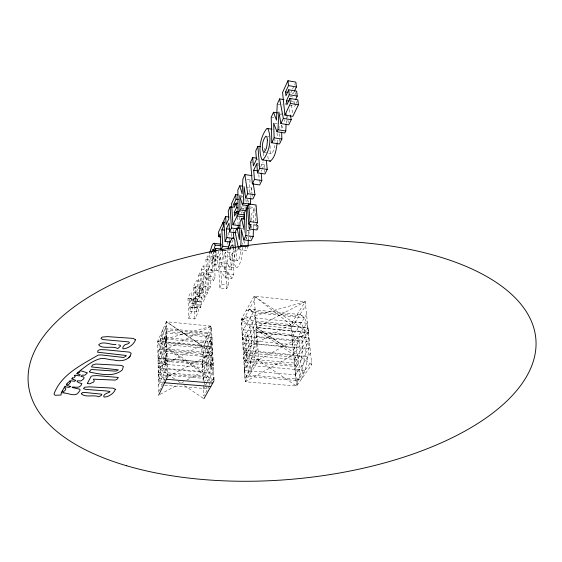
<?xml version="1.0" encoding="UTF-8"?>
<svg xmlns="http://www.w3.org/2000/svg" width="562" height="562" viewBox="0 0 562 562"><rect width="100%" height="100%" fill="white"/><g stroke="black" fill="none" stroke-linecap="round" stroke-linejoin="round"><path stroke-width="0.42" stroke-dasharray="2.81 2.11" d="M243.479 355.001L256.757 332.465L308.931 337.572C309.03 351.798 307.604 366.536 301.232 379.434L249.395 375.037C255.19 361.696 256.602 346.894 256.757 332.465L263.873 332.514M222.531 252.331C222.313 258.583 222.116 265.685 218.028 270.758L210.701 270.097L210.097 269.507L209.19 265.896L209.057 259.496A12.638 2.979 -83.3 0 1 209.514 254.783M242.601 247.343C242.271 254.242 241.899 262.068 237.319 267.596L229.465 266.985L228.755 266.514C226.324 261.73 227.399 255.998 227.807 250.863M251.516 228.2L251.579 225.587M251.699 220.36L251.86 213.391L254.024 208.987L249.971 208.439M197.515 308.06L197.185 305.798L190.925 305.152L189.844 307.112L189.991 311.306L196.243 311.945L197.515 308.06L191.249 307.414L190.925 305.152M220.641 257.452L219.229 260.403L212.584 259.616L213.974 256.658L220.641 257.452L220.255 261.428L218.787 264.835L211.846 264.168L210.869 261.695L210.961 255.19M213.974 256.658L213.37 261.52L211.846 264.168M253.448 227.954L253.581 223.641M253.61 222.784L254.024 208.987M246.669 238.78L246.732 237.108M248.334 239.862L248.65 230.624L247.048 230.42M202.608 367.513C202.903 356.118 204.315 344.717 207.568 333.779L162.896 329.487C159.945 340.649 158.561 352.163 158.098 363.691L202.608 367.513L212.562 348.89L211.031 346.508L210.715 339.778M284.217 121.42L284.302 119.727M286.149 123.408L286.325 120.036M286.367 119.193L286.501 116.657M286.543 115.814L286.669 113.278M249.388 192.366L250.041 179.938L250.715 178.498M250.793 197.248L250.891 195.52M250.94 194.656L251.333 187.743L246.549 187.069M215.78 254.354C215.295 259.693 214.916 265.685 211.382 269.992L210.701 270.097M277.284 142.053L277.431 140.008M233.392 250.638L232.134 257.607L231.214 259.475L230.357 259.974C228.284 257.459 229.479 253.539 229.682 250.582M235.338 249.76C234.712 255.591 234.178 262.131 230.244 266.774L229.465 266.985M292.879 341.935L292.662 344.647L294.706 347.78L293.617 354.748L295.619 357.299L294.397 363.031L296.497 366.536L295.514 374.861L296.272 382.87L311.418 361.387M242.728 337.116L242.489 339.87L244.224 343.017L243.163 350.098L244.863 352.655L243.711 358.486L245.482 362.012L244.498 370.47L245.025 378.584L258.548 356.596M270.111 145.734L270.083 151.614L270.561 153.005L271.383 153.531C273.87 151.817 274.073 148.192 274.706 145.46M167.118 375.571L167.434 374.081L166.12 369.115L167.167 361.485L165.902 358.767L166.991 353.217L165.832 351.194L166.809 344.696L165.565 342.307L165.425 335.507M213.434 380.144L213.953 377.945L212.274 373.013L213.356 365.49L211.79 362.785L212.963 357.32L166.991 353.217L158.231 372.051L159.987 381.998L162.123 385.103L158.561 392.494L157.739 341.162L211.474 326.178L210.385 332.802L212.007 337.305L211.031 346.508L165.565 342.307L166.563 332.985L165.284 328.454L166.324 321.731L211.474 326.178L214.08 380.72L166.9 348.876L158.161 367.787L174.571 378.886M191.249 307.414L189.991 311.306M212.773 353.322L211.186 356.28L210.553 366.67L212.963 357.32L211.46 355.76L212.562 348.89L166.809 344.696L158.098 363.691M235.162 249.542C234.41 255.338 233.111 261.878 235.794 267.336L236.525 267.807M242.763 321.043L242.503 317.116L241.414 323.459L243.346 329.796L242.243 336.02L244.28 340.621L247.652 334.776L245.278 346.466L247.154 354.608L244.421 354.896L295.148 359.504L298.289 359.258L295.991 351.201L298.506 339.701L294.727 345.412L292.303 340.846L293.462 334.72L291.13 328.433L292.268 322.195L292.633 326.072M191.431 301.077C192.555 295.57 191.979 286.88 187.989 298.626L188.67 318.331L194.909 318.956L197.803 312.837L198.843 308.601L199.067 304.19L198.534 301.323L192.028 300.572L191.431 301.077L197.691 301.731L198.302 301.232M197.691 301.731L198.161 296.3L197.599 293.315L191.122 292.57M166.991 353.217L164.792 362.722L165.411 352.1L163.387 350.274L165.685 345.251L166.633 336.343C163.493 344.408 161.645 353.969 164.209 362.399L164.989 362.834L165.052 365.967M163.76 331.882C161.034 346.508 156.981 362.616 161.961 377.214L163.444 378.078L166.268 376.498M256.504 227.034L256.701 226.093M308.51 333.54L305.257 301.703L254.122 296.139L241.161 319.539L245.236 381.767L258.787 359.856L256.146 324.183C255.387 318.886 254.762 312.5 249.795 309.332L253.111 312.542L304.386 317.86L300.515 314.636L296.322 315.795L246.135 310.568L249.795 309.332L300.515 314.636C305.911 317.46 307.182 323.937 308.081 329.395L311.755 364.605L296.567 386.017L245.236 381.767C250.898 361.492 259.525 338.162 250.181 317.72L245.713 316.638L243.578 319.581M186.97 380.003L202.777 371.566L211.186 356.28L208.607 354.341L211.235 349.416L212.169 340.628C208.607 348.384 206.64 358.205 209.851 366.347L210.792 366.782L211.502 366.248L213.237 363.08M208.65 336.16C205.643 350.463 201.329 366.867 207.511 380.952L208.2 381.289M243.936 361.893C248.854 353.301 250.483 341.787 246.697 332.535L244.877 332.205L242.243 336.02L292.303 340.846L295.268 337.123L297.368 337.474C301.885 346.34 300.192 358.254 294.713 366.396M242.854 345.384L256.04 322.623L307.927 327.85L308.419 332.627L293.617 354.748L243.163 350.098L290.765 324.562L305.257 301.703L256.384 327.456L243.163 350.098L296.567 386.017C302.813 366.319 312.107 342.574 301.113 322.918L295.949 321.773L293.547 324.646M237.34 248.741C236.651 252.486 234.993 257.452 237.417 260.817L237.838 260.747C240.403 257.565 240.48 253.033 240.48 249.099M196.798 280.712L203.451 281.731A7.215 1.658 -83.8 0 1 203.964 283.803L203.922 288.798L202.987 293.245L205.242 297.586L203.296 301.611L196.904 300.937L198.822 296.898L196.63 292.556L197.557 288.102L197.613 283.1A7.229 1.623 -83.8 0 0 197.114 281.021L196.798 280.712L195.99 281.323L193.188 287.294L193.939 307.203L200.276 307.857L201.814 304.674L201.484 296.968L195.147 296.293L195.45 304.014L193.939 307.203M310.533 352.929L295.514 374.861L297.846 380.636L246.43 376.301L244.498 370.47C250.757 357.144 253.026 341.598 249.802 327.119L246.472 324.274M297.052 372.346C302.391 359.806 304.716 345.482 300.846 332.184L296.961 329.318M218.73 251.263C217.325 255.499 216.532 260.571 218.218 264.8L218.485 264.948M168.263 376.484L212.759 353.02L166.9 348.876L211.474 326.178L201.688 345.223L158.161 367.787L202.777 371.566L157.739 341.162L166.324 321.731L201.688 345.223L203.184 381.282M157.803 345.265L166.415 325.918M157.915 352.205L166.563 332.985L212.007 337.305L202.137 356.153M158.02 358.886L166.71 339.799M198.639 275.415L200.177 272.057L206.563 272.788L207.497 292.921L205.903 296.209L199.468 295.521L198.639 275.415L204.997 276.132L206.563 272.788M202.306 289.528L203.901 286.17L203.346 273.701L209.809 274.432L210.413 286.887L208.79 290.238L202.306 289.528L201.435 269.317L203.001 265.903L209.436 266.648L213.033 272.682L206.5 271.931L203.001 265.903M206.5 271.931L205.924 259.532L207.533 256.026L214.052 256.799L215.098 277.192L213.434 280.635L206.865 279.904L203.346 273.701M189.57 299.356L190.321 298.169L196.545 298.829L196.721 301.478L195.927 303.859L189.703 303.206L189.57 299.356L195.773 300.017L196.545 298.829M194.824 287.962L195.822 286.55L202.137 287.245L202.299 290.835L201.337 293.596L195.021 292.914L194.824 287.962L201.126 288.65L202.137 287.245M189.703 303.206L190.483 300.818L190.321 298.169M195.021 292.914L195.962 290.147L195.822 286.55M212.584 259.616L212.38 255.541L213.047 254.101M158.28 375.072L167.062 356.301M194.909 318.956L194.157 299.279L197.346 293.238M200.276 307.857L199.447 287.983L202.306 282.026L203.128 281.422M208.79 290.238L207.842 270.055L209.436 266.648M213.033 272.682L212.408 260.297L214.052 256.799M241.674 197.81L242.37 196.321M263.803 150.546L265.25 147.455L263.613 147.202M280.487 114.929L281.155 113.51L281.766 115.091M285.313 104.616L286.009 103.141M290.737 93.039L292.198 89.92M292.563 89.14L295.127 83.668M164.989 362.834L167.118 359.041M294.067 91.936L293.399 93.355L290.252 92.814M158.365 380.151L167.167 361.485L213.356 365.49L204.456 381.668M188.67 318.331C191.473 313.167 194.22 306.269 192.028 300.572M199.468 295.521L201.034 292.219L200.177 272.057M206.865 279.904L208.502 276.448L207.533 256.026M241 208.628L242.454 205.566M260.698 167.033L263.121 161.926M294.895 94.929L296.322 91.922M219.229 260.403L219.011 256.335L221.393 251.305M158.442 385.244L167.279 366.677M261.063 171.347L261.759 169.893M262.103 169.162L264.189 164.799L259.251 164.062M196.243 311.945L196.075 307.758L197.185 305.798M241.323 213.237L242.053 211.705M242.419 210.947L243.515 208.657L243.29 205.573M294.643 104.532L294.369 102.094L295.085 100.591M243.248 213.602L243.915 212.218L239.981 211.691M295.837 104.047L294.818 106.162L289.268 105.227M296.174 103.338L297.867 99.811M219.798 287.955L221.59 284.351L220.859 271.046L227.729 271.839L228.516 285.124L226.69 288.713L219.798 287.955L218.639 266.395L220.402 262.735L227.238 263.536L231.396 269.929L224.449 269.128L220.402 262.735M224.449 269.128L223.69 255.893L225.502 252.12L232.429 252.963L233.799 274.727L231.916 278.429L224.933 277.635L220.859 271.046M162.474 384.38L163.521 382.202L163.38 374.861M163.865 381.486L167.434 374.081L213.953 377.945L211.438 382.413M233.082 239.988L231.973 242.292L231.86 240.543M226.69 288.713L225.446 267.189L227.238 263.536M231.396 269.929L230.582 256.722L232.429 252.963M255.851 220.992L254.797 207.589L255.759 205.636M224.933 277.635L226.781 273.926L225.502 252.12M238.808 249.76L246.037 250.645L247.758 247.259M201.856 349.283L211.677 330.315M202.411 362.764L212.331 344.049M204.968 384.822L202.952 375.781L212.963 357.32M203.079 378.774L213.11 360.368M203.5 388.827L204.554 386.916M205.685 384.886L207.371 381.851M207.792 381.092L213.602 370.625M254.41 300.157L241.414 323.459L291.13 328.433L305.658 305.665M209.471 385.904L203.795 395.999L203.36 385.469M241.99 332.191L255.057 309.1M255.626 316.968L242.489 339.87L292.662 344.647L307.358 322.272M257.024 336.027L243.711 358.486L294.397 363.031L309.297 341.085M257.466 342.012L244.098 364.338L244.505 370.751M245.875 367.899L257.909 348.019M291.945 337.067L306.564 314.502M293.174 350.091L307.927 327.85L256.04 322.623M294.074 359.589L308.931 337.572L256.757 332.465M309.915 347L294.945 368.805L295.535 375.135M245.236 381.767L293.617 354.748L241.161 319.539L305.257 301.703M258.787 359.856L308.419 332.627L254.122 296.139L256.455 328.384M160.142 394.32L177.88 384.858M181.716 382.806L183.971 381.605M212.619 380.312L209.289 381.83L209.148 378.647M159.987 381.998L163.472 382.279M164.708 385.314L207.87 388.749L205.263 385.644M159.06 378.669L165.123 379.16M158.231 372.051L202.952 375.781M158.491 374.615L203.325 378.324M166.57 360.2L212.619 364.211M244.498 370.47L295.514 374.861M244.737 360.523L295.612 365.054M245.482 362.012L296.497 366.536M252.935 365.722L305.131 370.302M158.386 358.085L202.833 361.977M165.902 358.767L211.79 362.785M159.144 349.473L203.542 353.47M157.739 341.162L201.688 345.223M165.923 342.996L211.467 347.19M255.478 352.044L307.807 356.849M244.863 352.655L295.619 357.299M166.064 337.636L211.523 341.9M160.774 338.584L205.242 342.736M256.384 343.818L308.707 348.756M244.224 343.017L294.706 347.78M256.729 336.526L308.967 341.577M165.284 328.454L210.385 332.802M243.346 329.796L293.462 334.72M165.832 351.194L211.46 355.76M255.071 317.937L306.74 323.213M241.161 319.539L290.765 324.562L296.567 386.017M189.844 307.112L196.075 307.758M187.989 298.626L194.157 299.279M195.45 304.014L201.814 304.674M198.822 296.898L205.242 297.586M201.034 292.219L207.497 292.921M196.63 292.556L202.987 293.245M203.901 286.17L210.413 286.887M193.188 287.294L199.447 287.983M221.59 284.351L228.516 285.124M208.502 276.448L215.098 277.192M201.435 269.317L207.842 270.055M226.781 273.926L233.799 274.727M218.639 266.395L225.446 267.189M212.38 255.541L219.011 256.335M230.357 259.974L237.417 260.817M205.924 259.532L212.408 260.297M223.69 255.893L230.582 256.722M232.232 244.976L234.586 245.271M235.099 232.169L236.679 232.373M241.091 228.474L242.672 228.678M247.399 230.294L251.453 230.813M234.213 223.788L235.942 224.013M241.161 208.333L243.515 208.657M249.921 206.928L254.797 207.589M238.829 195.035L242.721 195.576M240.564 196.257L242.145 196.475M246.873 179.482L250.041 179.938M250.617 162.116L252.233 162.362M256.778 163.697L258.422 163.942M256.42 159.362L258.063 159.608M263.845 152.379L271.383 153.531M267.575 136.355L269.247 136.622M274.516 123.394L277.073 123.809M271.214 117.226L274.6 117.781M277.256 104.054L282.398 104.918M291.2 101.56L294.369 102.094M289.88 96.516L293.821 97.191M311.755 364.605L256.363 327.484L308.419 332.627L256.384 327.456L284.021 346.016M212.759 353.02L166.324 321.731L167.497 376.891M178.126 381.289L180.254 382.729M184.554 385.63L203.908 398.725M254.122 296.139L290.765 324.562M217.325 270.863L215.998 268.186L215.618 260.269A12.61 3.049 -83.3 0 1 216.391 253.595M227.729 271.839L231.916 278.429M209.809 274.432L213.434 280.635M281.66 125.277L283.227 129.141M201.484 296.968L203.296 301.611M220.03 250.638L220.325 251.418M195.147 296.293L196.904 300.937M247.624 199.503L248.608 202.664M268.306 159.074L267.631 155.463M248.65 230.624L249.654 234.846M249.858 235.696L250.863 239.918M243.845 240.606L244.758 244.786M244.941 245.622L246.037 250.645M244.596 230.532L245.102 233.012M245.938 237.15L246.275 238.801M289.226 109.513L290.231 114.599M286.971 114.929L288.447 123.19M277.031 133.075L277.459 137.465M274.769 139.109L274.987 141.35M251.333 187.743L252.057 192.942M252.176 193.806L252.535 196.405M290.842 98.16L291.13 100.767M291.601 105.101L292.64 114.648M242.299 242.981L242.44 244.351M301.906 365.356L302.728 373.709M299.174 369.29L299.982 377.608M298.036 360.263L298.38 363.804M296.855 363.2L297.094 365.672M263.156 152.934L263.522 157.121M264.189 164.799L264.843 172.316M257.881 163.198L258.239 167.553M258.822 174.508L259.18 178.864M259.251 179.728L259.468 182.341M250.202 360.748L250.793 369.213M239.398 217.241L239.574 219.784M247.772 364.773L248.341 373.196M237.628 217.087L238.084 223.852M246.922 355.634L247.161 359.216M245.847 358.626L246.016 361.134M233.258 229.654L233.356 231.249M231.418 233.56L231.642 237.052M228.748 232.429L229.226 240.192M227.273 241.372L227.526 245.671M211.502 366.248L211.614 368.651M209.956 341.225L210.146 345.216M210.792 366.782L210.933 369.887M204.997 276.132L205.903 296.209M209.324 382.645L209.436 385.089M201.126 288.65L201.337 293.596M195.773 300.017L195.927 303.859M281.379 125.361L281.534 129.639M279.026 126.12L279.096 128.67M279.23 133.777L279.447 142.277M165.6 362.279L165.65 364.71M164.764 336.982L164.849 341.015M246.936 199.707L246.985 202.285M256.398 228.032L256.413 228.945M244.983 198.667L245.018 202.102M245.067 206.402L245.095 208.98M206.668 354.741L206.971 368.37L208.811 373.744L210.462 374.004L212.274 373.013L166.12 369.115L164.575 370.147L163.198 369.908C159.285 357.446 162.221 343.607 166.148 331.517L211.481 335.851L208.481 344.042L206.668 354.741"/><path stroke-width="0.84" d="M215.808 252.935L215.731 248.341L220.747 248.952M235.401 248.903L234.853 240.438L233.862 238.337L233.139 237.944L232.345 238.232L230.575 240.852L228.931 245.327L227.933 250.139M239.482 248.404L240.838 245.685L241.414 229.696L243.746 239.848L251.059 240.761L253.188 236.574L253.427 228.818M243.746 239.848L245.833 235.647L246.725 208.003L248.348 208.221M248.102 246.578L248.334 239.862M61.441 392.564L62.101 392.754A2.185 0.976 0.9 0 0 63.056 392.768L63.885 392.62L63.773 392.971C68.135 393.042 75.175 397.102 78.35 392.705L80.029 390.33L79.909 389.227L72.21 387.527L72.084 387.063C75.259 386.698 80.197 389.066 81.904 383.621C76.622 382.371 74.606 379.912 80.57 381.029C83.057 379.835 87.005 376.652 80.963 376.442L82.192 375.135L84.869 375.205L87.426 372.866L80.183 370.597C86.534 365.785 92.969 360.39 100.907 358.528C105.15 357.903 109.302 360.066 113.573 359.926C119.931 361.766 129.415 360.832 131.192 353.329L129.513 352.128L105.586 349.789C103.19 349.986 97.205 348.384 97.563 352.205L126.204 355.472A2.002 0.962 -0.4 0 1 125.825 356.238L123.682 357.467L101.202 354.924L98.231 355.086C81.659 364.752 60.752 374.833 53.994 394.088L55.02 395.269L60.97 395.037L61.335 392.613L65.15 386.059M281.625 132.21L281.864 139.06L279.49 143.977L271.797 142.776L274.13 137.845L273.659 123.261L277.01 131.768L284.793 133.011L285.763 131.009L286.107 124.258M277.01 131.768L277.958 129.759L278.9 111.993L280.895 123.563L288.742 124.841L291.235 119.685L290.399 115.442M250.743 198.112L250.399 204.161L243.198 203.177L242.405 204.849L247.997 205.608M243.198 203.177L244.154 186.725L245.643 198.007L252.893 199.011L254.965 194.712L253.251 183.43M75.189 380.088L71.599 378.943L72.435 377.868M277.235 142.734C276.195 149.014 275.605 156.847 270.399 161.132L261.99 159.805C257.881 150.145 260.347 136.524 266.894 128.438L271.98 129.204M211.242 253.35L212.626 249.647L213.089 249.486L213.679 250.617L215.337 250.814M229.809 249.844L230.912 246.332L232.232 244.976L233.118 246.318L233.42 249.409M213.679 250.617L215.169 245.067L213.989 243.283L213.04 243.81L211.965 245.643L209.949 252.162A12.638 2.979 -83.3 0 0 209.717 253.455M75.603 380.249L74.591 381.324L70.067 380.65L69.266 381.443M224.765 222.383L223.072 222.166L218.442 232.239L218.688 236.707L220.374 236.918M229.057 217.009L225.643 216.56L223.852 220.459L225.081 241.435L230.244 242.074M232.682 207.202L230.09 206.851L228.256 210.855L228.755 218.941L226.121 224.61L225.643 216.56M238.049 194.93L235.71 194.607L231.593 203.585L232.956 224.807L239.981 225.713M242.91 186.212L239.763 185.769L237.852 189.942L238.049 214.052L244.372 214.895M252.064 175.625L244.899 174.585L242.91 178.913L242.103 193.855L239.763 185.769M256.75 158.203L252.696 157.592L250.617 162.116L252.324 183.9L259.686 184.947L261.836 180.493L261.204 173.012M260.325 146.696L257.867 146.317L255.731 150.974L256.42 159.362L253.364 165.952L252.696 157.592M277.747 112.948L273.497 112.245L271.214 117.226L271.797 142.776M283.943 99.607L279.63 98.877L277.256 104.054L276.476 120.156L273.497 112.245M294.404 91.227L296.406 86.969L295.858 82.108L287.962 80.724L282.567 92.484L284.913 115.077L292.83 116.383L298.436 104.792L297.867 99.811L289.88 98.448L286.887 104.827L286.451 100.753L289.275 94.718L288.742 89.794L296.68 91.163L297.235 96.081L295.443 99.839M218.688 236.707L220.107 233.637L221.021 250.006L226.135 250.631M221.021 250.006L222.798 246.254L221.864 229.837L223.332 226.662L223.072 222.166M237.705 203.289L236.138 203.072L233.996 207.687L233.764 204.076L236.019 199.187L235.71 194.607M288.742 89.794L285.932 95.842L285.524 91.999L288.489 85.593L287.962 80.724M213.384 253.385L215.731 248.341M225.081 241.435L226.9 237.585L226.374 228.769L229.015 223.114L229.563 231.973L235.661 232.745M252.324 183.9L254.438 179.433L253.708 170.265L256.778 163.697L257.537 172.892L264.99 173.981L267.203 169.408L266.374 160.121M238.407 211.481L236.834 211.27L234.551 216.124L234.305 212.303L236.447 207.701L236.138 203.072M229.563 231.973L231.432 228.024L230.09 206.851M232.956 224.807L237.15 215.948L236.834 211.27M238.049 214.052L240.002 209.928L239.777 196.145L242.405 204.849M245.643 198.007L247.687 193.693L244.899 174.585M257.537 172.892L259.707 168.298L257.867 146.317M280.895 123.563L283.339 118.392L279.63 98.877M284.913 115.077L290.421 103.436L289.88 98.448M240.297 228.369L237.129 227.961L235.099 232.169L238.632 248.924M244.814 219.054L241.611 218.632L240.037 221.913L239.398 239.553L237.129 227.961M246.725 208.003L244.603 212.422L244.154 229.879L241.611 218.632M256.181 225.179L257.48 222.601L256.075 204.982L248.741 203.985L247.484 206.598L248.79 224.217L251.256 224.533M243.177 219.096L244.245 216.89L244.077 214.551M158.603 395.255L167.497 376.891M248.79 224.217L250.069 221.632L248.741 203.985M70.412 386.53C69.309 388.012 66.723 386.909 65.122 386.768M203.908 398.725L214.08 380.72M66.948 384.155L68.704 384.464C75.28 377.278 62.031 385.096 68.065 385.799L70.454 386.382M256.975 225.376C258.534 224.301 258.084 229.584 256.736 229.949L249.317 228.994C247.68 221.934 252.942 224.006 249.317 228.994M72.421 378.022C73.404 378.844 76.875 375.557 74.317 375.88L75.168 375.149L79.34 375.908L80.289 374.756L76.615 373.709L79.516 371.117M128.417 357.825L130.321 356.125M262.854 159.994C269.563 152.077 272.12 138.076 267.779 128.536M220.149 244.196L221.252 244.582M62.192 391.236C64.7 392.775 67.784 387.155 64.223 387.787M164.652 382.771L210.827 386.487M166.331 379.301L212.745 383.087M77.584 372.992C78.448 373.863 81.237 371.053 79.34 371.25M215.169 245.067L220.999 245.784M222.798 246.254L228.79 246.985M240.838 245.685L247.294 246.479M213.989 243.283L220.62 244.098M226.9 237.585L233.82 238.457L233.413 232.05M221.864 229.837L224.407 230.16M245.833 235.647L253.188 236.574M231.432 228.024L237.649 228.825M226.374 228.769L229.816 229.212M250.069 221.632L257.48 222.601M253.722 224.856L255.359 225.074M237.15 215.948L244.245 216.89M236.447 207.701L238.021 207.912M240.002 209.928L245.559 210.673M234.305 212.303L236.644 212.612M233.764 204.076L236.089 204.392M236.019 199.187L238.365 199.503M247.687 193.693L254.965 194.712M118.596 344.892L119.868 345.117L120.675 345.918L117.964 348.447L117.282 348.391C113.018 345.581 101.652 349.487 98.68 344.801C102.396 340.46 110.918 345.124 115.969 344.52M254.438 179.433L261.836 180.493M259.707 168.298L267.203 169.408M253.708 170.265L257.796 170.869M274.13 137.845L281.864 139.06M277.958 129.759L285.763 131.009M283.339 118.392L291.235 119.685M290.421 103.436L298.436 104.792M286.451 100.753L288.826 101.153M285.524 91.999L287.885 92.407M289.275 94.718L297.235 96.081M288.489 85.593L296.406 86.969M269.514 160.936L270.399 161.132M238.14 224.695L238.372 228.081M229.275 241.056L229.542 245.369M222.447 249.95L222.503 251.537M247.048 205.727L247.097 208.305M267.393 140.163C267.119 144.272 267.076 149.471 263.845 152.379L263.374 152.232C261.26 147.286 262.447 140.121 265.896 136.095L266.985 137.1L267.393 140.163M81.448 393.829C84.897 397.882 94.184 394.426 98.757 396.765L101.195 395.507L101.834 394.636L101.504 394.166L84.967 392.473L82.312 392.634L81.448 393.829M115.372 389.318C113.967 393.597 108.48 396.997 104.082 397.109L103.787 396.435C103.345 392.424 115.751 392.065 106.64 390.983L85.466 389.361L83.45 388.609L84.672 387.239L89.548 386.846L113.215 388.173L115.372 389.318M135.505 339.757C133.953 344.576 127.974 348.707 123.022 348.847L122.727 348.047L123.366 346.403L125.2 344.548C129 344.148 132.091 341.513 126.007 341.654L103.176 339.567L101.02 338.661L101.343 337.734L102.389 337.052L107.672 336.631L133.222 338.394L135.505 339.757M89.751 371.566L89.857 372.241C100.366 373.927 113.348 377.692 122.319 369.908L123.401 366.389L121.308 365.412L95.821 364.007L92.428 365.033L91.473 366.916L118.371 369.845L116.327 370.962L114.058 371.046L91.761 369.515L90.623 369.915L89.751 371.566M87.335 383.417L89.393 383.832L93.468 382.181L94.325 380.994L93.348 379.181L115.203 380.095L116.882 379.427L118.329 377.46L96.924 375.599L92.414 375.866L91.156 376.336L87.335 383.417M126.703 465.786A254.755 118.645 -5 0 0 533.76 359.764A254.755 118.645 -5 0 0 185.727 257.494A254.755 118.645 -5 0 0 126.703 465.786"/></g></svg>
